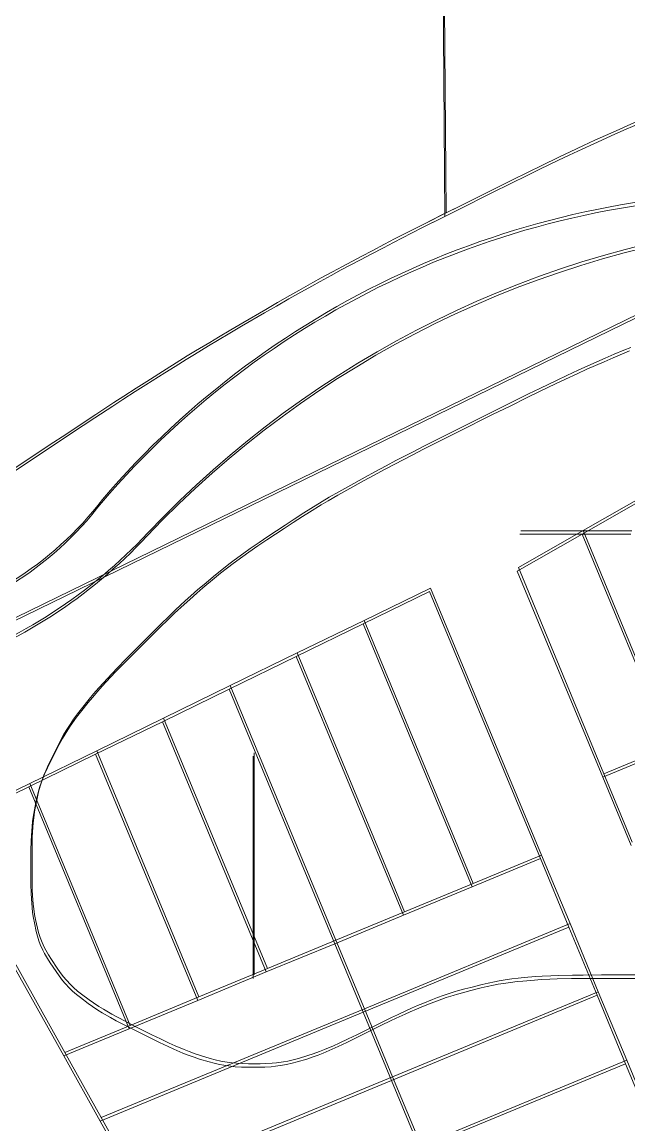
# Model space of a CAD drawing. Header units: metres. Extents: x -1097 to 1588, y -673 to 884.
# Drawn here: x 1365.4 to 1447.3, y 529.1 to 678.1 of the extents above; entities that cross this region are included whole.
import ezdxf

# ---------------------------------------------------------------- set-up
doc = ezdxf.new("R2010")
doc.units = ezdxf.units.M
for name, color, linetype, lineweight, plot in [('TERRENO', 188, 'Continuous', 0, False), ('TEXTO', 7, 'Continuous', 0, False), ('VISTA LEJOS', 7, 'Continuous', 0, False)]:
    doc.layers.add(name, color=color, linetype=linetype, lineweight=lineweight, plot=plot)

msp = doc.modelspace()

# ---------------------------------------------------------------- linework, layer by layer
at = {"layer": 'TERRENO'}
for points in [[(819.42, 306.08, 0.154146), (865.2, 354.78, -0.264746), (939.19, 409.4, 0.126184), (1009.14, 440.83, 0.023351), (1019.7, 446.19, -0.201499), (1077.44, 445.72, 0.274025), (1160, 467.77, -0.097633), (1218.3, 522.43, -0.025758), (1250.44, 542.74, -0.121791), (1294.23, 555.82, 0.223923), (1324.52, 579.81, -0.189715), (1348.57, 596.17, 0.18602), (1376.09, 613.18, -0.224698), (1469.12, 654.69, 0.185508), (1499.57, 666.61, -0.210652), (1535.21, 677.62)], [(1382.23, 608.66, -0.179751), (1467.66, 650.77, -28.293235)], [(1382.23, 608.66, -0.123504), (1354.26, 590.57, 0.131502), (1323.12, 568.14, -0.188932), (1285.87, 542.04, 0.140743), (1182.73, 483.93, -0.023934), (1147.6, 451.62, -0.172337), (1062.84, 434.74, 0.171156), (940.6, 391.64, -0.066047), (912.92, 375.38, -0.066047)]]:
    msp.add_lwpolyline(points, format="xyb", dxfattribs=at)
for points in [[(1456.58, 548.93), (1446.75, 548.93), (1443.47, 548.93), (1440.99, 548.91), (1439.53, 548.9), (1437.63, 548.85), (1436.61, 548.82), (1435.46, 548.76), (1434.56, 548.7), (1433, 548.57), (1432.2, 548.49), (1431.33, 548.39), (1430.7, 548.3), (1429.66, 548.13), (1429.03, 548.01), (1428.16, 547.82), (1427.36, 547.63), (1425.8, 547.24), (1425.01, 547.03), (1424.17, 546.8), (1423.58, 546.63), (1422.62, 546.32), (1422.06, 546.13), (1421.31, 545.86), (1420.63, 545.59), (1419.33, 545.07), (1418.62, 544.78), (1417.79, 544.42), (1417.1, 544.11), (1415.9, 543.55), (1415.1, 543.17), (1413.92, 542.6), (1412.75, 542.02), (1410.41, 540.85), (1409.24, 540.27), (1408.06, 539.71), (1407.26, 539.35), (1406.05, 538.83), (1405.37, 538.56), (1404.54, 538.26), (1403.83, 538.03), (1402.53, 537.64), (1401.85, 537.45), (1401.1, 537.28), (1400.53, 537.18), (1399.58, 537.05), (1398.99, 536.99), (1398.15, 536.95), (1397.36, 536.93), (1395.8, 536.93), (1395.01, 536.95), (1394.17, 536.99), (1393.57, 537.05), (1392.62, 537.18), (1392.06, 537.28), (1391.31, 537.45), (1390.63, 537.64), (1389.33, 538.03), (1388.62, 538.26), (1387.79, 538.56), (1387.1, 538.83), (1385.89, 539.35), (1385.1, 539.71), (1383.92, 540.27), (1382.75, 540.85), (1380.41, 542.02), (1379.25, 542.61), (1378.1, 543.21), (1377.34, 543.63), (1376.22, 544.28), (1375.6, 544.65), (1374.88, 545.13), (1374.3, 545.55), (1373.26, 546.32), (1372.73, 546.74), (1372.19, 547.22), (1371.8, 547.59), (1371.2, 548.24), (1370.84, 548.66), (1370.38, 549.26), (1369.97, 549.85), (1369.19, 551.02), (1368.81, 551.62), (1368.43, 552.27), (1368.19, 552.75), (1367.85, 553.52), (1367.66, 554), (1367.46, 554.65), (1367.31, 555.25), (1367.05, 556.42), (1366.92, 557.07), (1366.81, 557.84), (1366.74, 558.49), (1366.66, 559.66), (1366.62, 560.44), (1366.59, 561.6), (1366.58, 562.77), (1366.58, 565.1), (1366.59, 566.27), (1366.62, 567.45), (1366.66, 568.25), (1366.74, 569.46), (1366.81, 570.14), (1366.92, 570.98), (1367.05, 571.69), (1367.31, 572.98), (1367.46, 573.66), (1367.66, 574.41), (1367.85, 574.98), (1368.19, 575.93), (1368.43, 576.53), (1368.81, 577.36), (1369.19, 578.16), (1369.97, 579.71), (1370.38, 580.51), (1370.84, 581.34), (1371.2, 581.94), (1371.8, 582.89), (1372.19, 583.46), (1372.73, 584.21), (1373.26, 584.89), (1374.3, 586.18), (1374.88, 586.89), (1375.6, 587.73), (1376.22, 588.41), (1377.34, 589.62), (1378.1, 590.42), (1379.25, 591.6), (1380.41, 592.77), (1382.75, 595.1), (1383.93, 596.27), (1385.14, 597.45), (1385.97, 598.25), (1387.27, 599.46), (1388.02, 600.14), (1388.97, 600.98), (1389.8, 601.69), (1391.36, 602.98), (1392.19, 603.66), (1393.14, 604.41), (1393.89, 604.98), (1395.19, 605.93), (1396.02, 606.53), (1397.23, 607.36), (1398.41, 608.16), (1400.75, 609.71), (1401.96, 610.51), (1403.25, 611.35), (1404.2, 611.94), (1405.76, 612.89), (1406.71, 613.46), (1408, 614.21), (1409.21, 614.89), (1411.55, 616.18), (1412.84, 616.89), (1414.4, 617.73), (1415.69, 618.41), (1418.03, 619.62), (1419.58, 620.42), (1421.91, 621.6), (1424.25, 622.77), (1428.91, 625.1), (1431.25, 626.26), (1433.58, 627.42), (1435.13, 628.17), (1437.47, 629.3), (1438.76, 629.91), (1440.32, 630.63), (1441.61, 631.22), (1443.95, 632.25), (1445.16, 632.78), (1446.45, 633.33), (1447.4, 633.71)], [(1447.56, 608.94), (1446.94, 608.94), (1445.82, 608.94), (1445.06, 608.94), (1443.91, 608.94), (1442.75, 608.94), (1440.41, 608.94), (1439.26, 608.94), (1438.14, 608.94), (1437.42, 608.94), (1436.38, 608.94), (1435.83, 608.94), (1435.23, 608.94), (1434.77, 608.94), (1433.99, 608.94), (1433.62, 608.94), (1433.27, 608.94), (1433.07, 608.94), (1432.81, 608.94), (1432.7, 608.94), (1432.61, 608.94), (1432.58, 608.94), (1432.58, 608.94), (1432.61, 608.94), (1432.7, 608.94), (1432.81, 608.94), (1433.07, 608.94), (1433.27, 608.94), (1433.62, 608.94), (1433.99, 608.94), (1434.77, 608.94), (1435.23, 608.94), (1435.83, 608.94), (1436.38, 608.94), (1437.42, 608.94), (1438.14, 608.94), (1439.26, 608.94), (1440.41, 608.94), (1442.75, 608.94), (1443.91, 608.94), (1445.06, 608.94), (1445.82, 608.94), (1446.94, 608.94), (1447.56, 608.94)]]:
    msp.add_lwpolyline(points, dxfattribs=at)
msp.add_lwpolyline([(1396.58, 548.93), (1396.58, 548.93), (1396.58, 548.94), (1396.58, 548.97), (1396.58, 549.01), (1396.58, 549.1), (1396.58, 549.16), (1396.58, 549.28), (1396.58, 549.4), (1396.58, 549.66), (1396.58, 549.82), (1396.58, 550.02), (1396.58, 550.2), (1396.58, 550.55), (1396.58, 550.79), (1396.58, 551.16), (1396.58, 551.55), (1396.58, 552.32), (1396.58, 552.74), (1396.58, 553.2), (1396.58, 553.55), (1396.58, 554.16), (1396.58, 554.54), (1396.58, 555.09), (1396.58, 555.62), (1396.58, 556.65), (1396.58, 557.24), (1396.58, 557.96), (1396.58, 558.57), (1396.58, 559.7), (1396.58, 560.45), (1396.58, 561.61), (1396.58, 562.77), (1396.58, 565.1), (1396.58, 566.26), (1396.58, 567.41), (1396.58, 568.17), (1396.58, 569.3), (1396.58, 569.91), (1396.58, 570.63), (1396.58, 571.22), (1396.58, 572.25), (1396.58, 572.78), (1396.58, 573.33), (1396.58, 573.71), (1396.58, 574.32), (1396.58, 574.67), (1396.58, 575.13), (1396.58, 575.55), (1396.58, 576.32), (1396.58, 576.71), (1396.58, 577.08), (1396.58, 577.32), (1396.58, 577.67), (1396.58, 577.85), (1396.58, 578.05), (1396.58, 578.21), (1396.58, 578.46), (1396.58, 578.59), (1396.58, 578.7), (1396.58, 578.77), (1396.58, 578.86), (1396.58, 578.9), (1396.58, 578.93), (1396.58, 578.93), (1396.58, 578.93), (1396.58, 578.93), (1396.58, 578.9), (1396.58, 578.86), (1396.58, 578.77), (1396.58, 578.7), (1396.58, 578.59), (1396.58, 578.46), (1396.58, 578.21), (1396.58, 578.05), (1396.58, 577.85), (1396.58, 577.67), (1396.58, 577.32), (1396.58, 577.08), (1396.58, 576.71), (1396.58, 576.32), (1396.58, 575.55), (1396.58, 575.12), (1396.58, 574.63), (1396.58, 574.24), (1396.58, 573.55), (1396.58, 573.1), (1396.58, 572.44), (1396.58, 571.78), (1396.58, 570.49), (1396.58, 569.71), (1396.58, 568.67), (1396.58, 567.72), (1396.58, 565.91), (1396.58, 564.49), (1396.58, 562.04), (1396.58, 558.76), (1396.58, 548.93)], close=True, dxfattribs=at)
at = {"layer": 'TEXTO', "color": 141}
for points in [[(1364.25, 617.38), (1368.91, 620.49), (1371.25, 622.05), (1373.62, 623.61), (1375.21, 624.66), (1377.63, 626.25), (1378.99, 627.13), (1380.66, 628.21), (1382.08, 629.11), (1384.68, 630.76), (1386.04, 631.61), (1387.54, 632.55), (1388.67, 633.24), (1390.57, 634.39), (1391.76, 635.11), (1393.43, 636.09), (1395.02, 637.03), (1398.13, 638.84), (1399.73, 639.77), (1401.4, 640.73), (1402.59, 641.4), (1404.49, 642.47), (1405.62, 643.1), (1407.12, 643.91), (1408.48, 644.64), (1411.08, 646.03), (1412.5, 646.78), (1414.17, 647.65), (1415.53, 648.36), (1417.95, 649.6), (1419.54, 650.41), (1422.47, 651.88), (1422.05, 707.54)], [(1422.05, 707.54), (1422.47, 651.88), (1424.25, 652.77), (1428.91, 655.1), (1431.26, 656.27), (1433.66, 657.45), (1435.29, 658.25), (1437.79, 659.46), (1439.22, 660.14), (1441.01, 660.98), (1442.55, 661.69), (1445.41, 662.98), (1446.92, 663.67), (1448.62, 664.41)]]:
    msp.add_lwpolyline(points, dxfattribs=at)
at = {"layer": 'VISTA LEJOS'}
for points in [[(1364.4, 617.85), (1369.06, 620.96), (1371.41, 622.52), (1373.77, 624.08), (1375.36, 625.13), (1377.78, 626.72), (1379.14, 627.6), (1380.81, 628.68), (1382.23, 629.58), (1384.83, 631.23), (1386.19, 632.08), (1387.69, 633.02), (1388.82, 633.71), (1390.72, 634.86), (1391.91, 635.58), (1393.58, 636.56), (1395.18, 637.5), (1398.29, 639.31), (1399.88, 640.24), (1401.55, 641.2), (1402.74, 641.87), (1404.64, 642.94), (1405.77, 643.57), (1407.27, 644.38), (1408.63, 645.11), (1411.23, 646.5), (1412.65, 647.25), (1414.32, 648.12), (1415.68, 648.83), (1418.1, 650.07), (1419.69, 650.87), (1422.63, 652.35), (1422.2, 708.01)], [(1422.2, 708.01), (1422.63, 652.35), (1424.4, 653.24), (1429.06, 655.57), (1431.42, 656.74), (1433.81, 657.92), (1435.44, 658.72), (1437.94, 659.93), (1439.37, 660.61), (1441.16, 661.45), (1442.71, 662.16), (1445.56, 663.45), (1447.07, 664.14), (1448.77, 664.88)], [(1364.25, 617.38), (1368.91, 620.49), (1371.25, 622.05), (1373.62, 623.61), (1375.21, 624.66), (1377.63, 626.25), (1378.99, 627.13), (1380.66, 628.21), (1382.08, 629.11), (1384.68, 630.76), (1386.04, 631.61), (1387.54, 632.55), (1388.67, 633.24), (1390.57, 634.39), (1391.76, 635.11), (1393.43, 636.09), (1395.02, 637.03), (1398.13, 638.84), (1399.73, 639.77), (1401.4, 640.73), (1402.59, 641.4), (1404.49, 642.47), (1405.62, 643.1), (1407.12, 643.91), (1408.48, 644.64), (1411.08, 646.03), (1412.5, 646.78), (1414.17, 647.65), (1415.53, 648.36), (1417.95, 649.6), (1419.54, 650.41), (1422.47, 651.88), (1422.05, 707.54)], [(1422.05, 707.54), (1422.47, 651.88), (1424.25, 652.77), (1428.91, 655.1), (1431.26, 656.27), (1433.66, 657.45), (1435.29, 658.25), (1437.79, 659.46), (1439.22, 660.14), (1441.01, 660.98), (1442.55, 661.69), (1445.41, 662.98), (1446.92, 663.67), (1448.62, 664.41)], [(1528.87, 677.51), (1344.31, 587.44)], [(1529.02, 677.98), (1344.46, 587.91)], [(1364.4, 617.85), (1369.06, 620.96), (1371.41, 622.52), (1373.77, 624.08), (1375.36, 625.13), (1377.78, 626.72), (1379.14, 627.6), (1380.81, 628.68), (1382.23, 629.58), (1384.83, 631.23), (1386.19, 632.08), (1387.69, 633.02), (1388.82, 633.71), (1390.72, 634.86), (1391.91, 635.58), (1393.58, 636.56), (1395.18, 637.5), (1398.29, 639.31), (1399.88, 640.24), (1401.55, 641.2), (1402.74, 641.87), (1404.64, 642.94), (1405.77, 643.57), (1407.27, 644.38), (1408.63, 645.11), (1411.23, 646.5), (1412.65, 647.25), (1414.32, 648.12), (1415.68, 648.83), (1418.1, 650.07), (1419.69, 650.87), (1422.06, 652.07), (1424.4, 653.24), (1429.06, 655.57), (1431.42, 656.74), (1433.81, 657.92), (1435.44, 658.72), (1437.94, 659.93), (1439.37, 660.61), (1441.16, 661.45), (1442.71, 662.16), (1445.56, 663.45), (1447.07, 664.14), (1448.77, 664.88)], [(1364.25, 617.38), (1368.91, 620.49), (1371.25, 622.05), (1373.62, 623.61), (1375.21, 624.66), (1377.63, 626.25), (1378.99, 627.13), (1380.66, 628.21), (1382.08, 629.11), (1384.68, 630.76), (1386.04, 631.61), (1387.54, 632.55), (1388.67, 633.24), (1390.57, 634.39), (1391.76, 635.11), (1393.43, 636.09), (1395.02, 637.03), (1398.13, 638.84), (1399.73, 639.77), (1401.4, 640.73), (1402.59, 641.4), (1404.49, 642.47), (1405.62, 643.1), (1407.12, 643.91), (1408.48, 644.64), (1411.08, 646.03), (1412.5, 646.78), (1414.17, 647.65), (1415.53, 648.36), (1417.95, 649.6), (1419.54, 650.41), (1421.9, 651.6), (1424.25, 652.77), (1428.91, 655.1), (1431.26, 656.27), (1433.66, 657.45), (1435.29, 658.25), (1437.79, 659.46), (1439.22, 660.14), (1441.01, 660.98), (1442.55, 661.69), (1445.41, 662.98), (1446.92, 663.67), (1448.62, 664.41)], [(1364.25, 617.38), (1368.91, 620.49), (1371.25, 622.05), (1373.62, 623.61), (1375.21, 624.66), (1377.63, 626.25), (1378.99, 627.13), (1380.66, 628.21), (1382.08, 629.11), (1384.68, 630.76), (1386.04, 631.61), (1387.54, 632.55), (1388.67, 633.24), (1390.57, 634.39), (1391.76, 635.11), (1393.43, 636.09), (1395.02, 637.03), (1398.13, 638.84), (1399.73, 639.77), (1401.4, 640.73), (1402.59, 641.4), (1404.49, 642.47), (1405.62, 643.1), (1407.12, 643.91), (1408.48, 644.64), (1411.08, 646.03), (1412.5, 646.78), (1414.17, 647.65), (1415.53, 648.36), (1417.95, 649.6), (1419.54, 650.41), (1421.9, 651.6), (1424.25, 652.77), (1428.91, 655.1), (1431.26, 656.27), (1433.66, 657.45), (1435.29, 658.25), (1437.79, 659.46), (1439.22, 660.14), (1441.01, 660.98), (1442.55, 661.69), (1445.41, 662.98), (1446.92, 663.67), (1448.62, 664.41)], [(1456.58, 548.93), (1446.75, 548.93), (1443.47, 548.93), (1440.99, 548.91), (1439.53, 548.9), (1437.63, 548.85), (1436.61, 548.82), (1435.46, 548.76), (1434.56, 548.7), (1433, 548.57), (1432.2, 548.49), (1431.33, 548.39), (1430.7, 548.3), (1429.66, 548.13), (1429.03, 548.01), (1428.16, 547.82), (1427.36, 547.63), (1425.8, 547.24), (1425.01, 547.03), (1424.17, 546.8), (1423.58, 546.63), (1422.62, 546.32), (1422.06, 546.13), (1421.31, 545.86), (1420.63, 545.59), (1419.33, 545.07), (1418.62, 544.78), (1417.79, 544.42), (1417.1, 544.11), (1415.9, 543.55), (1415.1, 543.17), (1413.92, 542.6), (1412.75, 542.02), (1410.41, 540.85), (1409.24, 540.27), (1408.06, 539.71), (1407.26, 539.35), (1406.05, 538.83), (1405.37, 538.56), (1404.54, 538.26), (1403.83, 538.03), (1402.53, 537.64), (1401.85, 537.45), (1401.1, 537.28), (1400.53, 537.18), (1399.58, 537.05), (1398.99, 536.99), (1398.15, 536.95), (1397.36, 536.93), (1395.8, 536.93), (1395.01, 536.95), (1394.17, 536.99), (1393.57, 537.05), (1392.62, 537.18), (1392.06, 537.28), (1391.31, 537.45), (1390.63, 537.64), (1389.33, 538.03), (1388.62, 538.26), (1387.79, 538.56), (1387.1, 538.83), (1385.89, 539.35), (1385.1, 539.71), (1383.92, 540.27), (1382.75, 540.85), (1380.41, 542.02), (1379.25, 542.61), (1378.1, 543.21), (1377.34, 543.63), (1376.22, 544.28), (1375.6, 544.65), (1374.88, 545.13), (1374.3, 545.55), (1373.26, 546.32), (1372.73, 546.74), (1372.19, 547.22), (1371.8, 547.59), (1371.2, 548.24), (1370.84, 548.66), (1370.38, 549.26), (1369.97, 549.85), (1369.19, 551.02), (1368.81, 551.62), (1368.43, 552.27), (1368.19, 552.75), (1367.85, 553.52), (1367.66, 554), (1367.46, 554.65), (1367.31, 555.25), (1367.05, 556.42), (1366.92, 557.07), (1366.81, 557.84), (1366.74, 558.49), (1366.66, 559.66), (1366.62, 560.44), (1366.59, 561.6), (1366.58, 562.77), (1366.58, 565.1), (1366.59, 566.27), (1366.62, 567.45), (1366.66, 568.25), (1366.74, 569.46), (1366.81, 570.14), (1366.92, 570.98), (1367.05, 571.69), (1367.31, 572.98), (1367.46, 573.66), (1367.66, 574.41), (1367.85, 574.98), (1368.19, 575.93), (1368.43, 576.53), (1368.81, 577.36), (1369.19, 578.16), (1369.97, 579.71), (1370.38, 580.51), (1370.84, 581.34), (1371.2, 581.94), (1371.8, 582.89), (1372.19, 583.46), (1372.73, 584.21), (1373.26, 584.89), (1374.3, 586.18), (1374.88, 586.89), (1375.6, 587.73), (1376.22, 588.41), (1377.34, 589.62), (1378.1, 590.42), (1379.25, 591.6), (1380.41, 592.77), (1382.75, 595.1), (1383.93, 596.27), (1385.14, 597.45), (1385.97, 598.25), (1387.27, 599.46), (1388.02, 600.14), (1388.97, 600.98), (1389.8, 601.69), (1391.36, 602.98), (1392.19, 603.66), (1393.14, 604.41), (1393.89, 604.98), (1395.19, 605.93), (1396.02, 606.53), (1397.23, 607.36), (1398.41, 608.16), (1400.75, 609.71), (1401.96, 610.51), (1403.25, 611.35), (1404.2, 611.94), (1405.76, 612.89), (1406.71, 613.46), (1408, 614.21), (1409.21, 614.89), (1411.55, 616.18), (1412.84, 616.89), (1414.4, 617.73), (1415.69, 618.41), (1418.03, 619.62), (1419.58, 620.42), (1421.91, 621.6), (1424.25, 622.77), (1428.91, 625.1), (1431.25, 626.26), (1433.58, 627.42), (1435.13, 628.17), (1437.47, 629.3), (1438.76, 629.91), (1440.32, 630.63), (1441.61, 631.22), (1443.95, 632.25), (1445.16, 632.78), (1446.45, 633.33), (1447.4, 633.71)], [(1456.73, 549.4), (1446.9, 549.4), (1443.62, 549.4), (1441.14, 549.38), (1439.68, 549.37), (1437.78, 549.32), (1436.76, 549.29), (1435.61, 549.23), (1434.71, 549.17), (1433.15, 549.04), (1432.35, 548.96), (1431.48, 548.86), (1430.85, 548.77), (1429.81, 548.6), (1429.18, 548.48), (1428.31, 548.29), (1427.51, 548.1), (1425.95, 547.71), (1425.16, 547.5), (1424.32, 547.27), (1423.73, 547.09), (1422.78, 546.79), (1422.21, 546.6), (1421.46, 546.33), (1420.78, 546.06), (1419.48, 545.54), (1418.77, 545.25), (1417.94, 544.89), (1417.26, 544.58), (1416.05, 544.02), (1415.25, 543.64), (1414.07, 543.07), (1412.9, 542.49), (1410.56, 541.32), (1409.39, 540.74), (1408.21, 540.18), (1407.42, 539.82), (1406.21, 539.3), (1405.52, 539.03), (1404.69, 538.73), (1403.98, 538.5), (1402.68, 538.11), (1402, 537.92), (1401.25, 537.75), (1400.69, 537.65), (1399.74, 537.52), (1399.14, 537.46), (1398.3, 537.42), (1397.51, 537.4), (1395.95, 537.4), (1395.16, 537.42), (1394.32, 537.46), (1393.73, 537.52), (1392.78, 537.65), (1392.21, 537.75), (1391.46, 537.92), (1390.78, 538.11), (1389.48, 538.5), (1388.77, 538.73), (1387.94, 539.03), (1387.25, 539.3), (1386.05, 539.82), (1385.25, 540.18), (1384.07, 540.74), (1382.9, 541.32), (1380.56, 542.49), (1379.4, 543.08), (1378.25, 543.68), (1377.49, 544.1), (1376.37, 544.75), (1375.75, 545.12), (1375.03, 545.6), (1374.45, 546.01), (1373.41, 546.79), (1372.88, 547.21), (1372.34, 547.69), (1371.95, 548.06), (1371.35, 548.71), (1370.99, 549.13), (1370.53, 549.73), (1370.12, 550.32), (1369.34, 551.49), (1368.96, 552.09), (1368.58, 552.74), (1368.34, 553.22), (1368, 553.99), (1367.81, 554.47), (1367.61, 555.12), (1367.46, 555.72), (1367.2, 556.89), (1367.08, 557.54), (1366.96, 558.31), (1366.89, 558.96), (1366.81, 560.13), (1366.77, 560.9), (1366.74, 562.07), (1366.73, 563.24), (1366.73, 565.57), (1366.74, 566.74), (1366.77, 567.92), (1366.81, 568.72), (1366.89, 569.93), (1366.96, 570.61), (1367.08, 571.45), (1367.2, 572.16), (1367.46, 573.45), (1367.61, 574.13), (1367.81, 574.88), (1368, 575.45), (1368.34, 576.4), (1368.58, 576.99), (1368.96, 577.83), (1369.34, 578.63), (1370.12, 580.18), (1370.53, 580.98), (1370.99, 581.81), (1371.35, 582.41), (1371.95, 583.36), (1372.34, 583.93), (1372.88, 584.67), (1373.41, 585.36), (1374.45, 586.65), (1375.03, 587.36), (1375.75, 588.2), (1376.37, 588.88), (1377.49, 590.09), (1378.25, 590.89), (1379.4, 592.07), (1380.56, 593.24), (1382.9, 595.57), (1384.08, 596.74), (1385.29, 597.92), (1386.12, 598.72), (1387.42, 599.93), (1388.17, 600.61), (1389.12, 601.45), (1389.95, 602.16), (1391.51, 603.45), (1392.34, 604.13), (1393.29, 604.88), (1394.04, 605.45), (1395.34, 606.4), (1396.17, 607), (1397.38, 607.83), (1398.56, 608.63), (1400.9, 610.18), (1402.11, 610.98), (1403.4, 611.81), (1404.35, 612.41), (1405.91, 613.36), (1406.86, 613.93), (1408.15, 614.68), (1409.36, 615.36), (1411.7, 616.65), (1412.99, 617.36), (1414.55, 618.2), (1415.84, 618.88), (1418.18, 620.09), (1419.73, 620.89), (1422.07, 622.07), (1424.4, 623.24), (1429.06, 625.57), (1431.4, 626.73), (1433.73, 627.89), (1435.28, 628.64), (1437.62, 629.77), (1438.91, 630.38), (1440.47, 631.1), (1441.76, 631.69), (1444.1, 632.72), (1445.31, 633.25), (1446.6, 633.8), (1447.55, 634.18)], [(1440.98, 608.95), (1449.73, 613.95)], [(1441.13, 609.42), (1449.88, 614.42)], [(1432.23, 603.95), (1440.98, 608.95)], [(1432.38, 604.42), (1441.13, 609.42)], [(1447.56, 608.94), (1446.94, 608.94), (1445.82, 608.94), (1445.06, 608.94), (1443.91, 608.94), (1442.75, 608.94), (1440.41, 608.94), (1439.26, 608.94), (1438.14, 608.94), (1437.42, 608.94), (1436.38, 608.94), (1435.83, 608.94), (1435.23, 608.94), (1434.77, 608.94), (1433.99, 608.94), (1433.62, 608.94), (1433.27, 608.94), (1433.07, 608.94), (1432.81, 608.94), (1432.7, 608.94), (1432.61, 608.94), (1432.58, 608.94), (1432.58, 608.94), (1432.61, 608.94), (1432.7, 608.94), (1432.81, 608.94), (1433.07, 608.94), (1433.27, 608.94), (1433.62, 608.94), (1433.99, 608.94), (1434.77, 608.94), (1435.23, 608.94), (1435.83, 608.94), (1436.38, 608.94), (1437.42, 608.94), (1438.14, 608.94), (1439.26, 608.94), (1440.41, 608.94), (1442.75, 608.94), (1443.91, 608.94), (1445.06, 608.94), (1445.82, 608.94), (1446.94, 608.94), (1447.56, 608.94)], [(1447.71, 609.41), (1447.09, 609.41), (1445.97, 609.41), (1445.21, 609.41), (1444.06, 609.41), (1442.9, 609.41), (1440.56, 609.41), (1439.41, 609.41), (1438.29, 609.41), (1437.57, 609.41), (1436.53, 609.41), (1435.99, 609.41), (1435.38, 609.41), (1434.92, 609.41), (1434.14, 609.41), (1433.77, 609.41), (1433.42, 609.41), (1433.22, 609.41), (1432.96, 609.41), (1432.85, 609.41), (1432.76, 609.41), (1432.73, 609.41), (1432.73, 609.41), (1432.76, 609.41), (1432.85, 609.41), (1432.96, 609.41), (1433.22, 609.41), (1433.42, 609.41), (1433.77, 609.41), (1434.14, 609.41), (1434.92, 609.41), (1435.38, 609.41), (1435.99, 609.41), (1436.53, 609.41), (1437.57, 609.41), (1438.29, 609.41), (1439.41, 609.41), (1440.56, 609.41), (1442.9, 609.41), (1444.06, 609.41), (1445.21, 609.41), (1445.97, 609.41), (1447.09, 609.41), (1447.71, 609.41)], [(1440.98, 608.95), (1453.01, 579.92)], [(1453.01, 579.92), (1440.98, 608.95)], [(1441.13, 609.42), (1453.16, 580.39)], [(1453.16, 580.39), (1441.13, 609.42)], [(1443.76, 576.11), (1432.23, 603.95)], [(1443.91, 576.58), (1432.38, 604.42)], [(1411.41, 596.83), (1420.38, 601.2)], [(1411.57, 597.29), (1420.53, 601.67)], [(1420.38, 601.2), (1435.35, 565.11)], [(1420.53, 601.67), (1435.5, 565.58)], [(1402.38, 592.42), (1411.41, 596.83)], [(1402.53, 592.89), (1411.57, 597.29)], [(1411.41, 596.83), (1426.13, 561.29)], [(1426.13, 561.29), (1411.41, 596.83)], [(1411.41, 596.83), (1411.41, 596.83)], [(1411.57, 597.29), (1426.28, 561.76)], [(1426.28, 561.76), (1411.57, 597.29)], [(1411.57, 597.29), (1411.57, 597.29)], [(1393.35, 588.01), (1402.38, 592.42)], [(1393.5, 588.48), (1402.53, 592.89)], [(1402.38, 592.42), (1416.88, 557.45)], [(1416.88, 557.45), (1402.38, 592.42)], [(1402.38, 592.42), (1402.38, 592.42)], [(1402.53, 592.89), (1417.03, 557.92)], [(1417.03, 557.92), (1402.53, 592.89)], [(1402.53, 592.89), (1402.53, 592.89)], [(1384.35, 583.61), (1393.35, 588.01)], [(1384.5, 584.08), (1393.5, 588.48)], [(1393.35, 588.01), (1407.6, 553.61)], [(1407.6, 553.61), (1393.35, 588.01)], [(1393.35, 588.01), (1393.35, 588.01)], [(1393.5, 588.48), (1407.75, 554.08)], [(1407.75, 554.08), (1393.5, 588.48)], [(1393.5, 588.48), (1393.5, 588.48)], [(1375.32, 579.2), (1384.35, 583.61)], [(1375.47, 579.67), (1384.5, 584.08)], [(1384.35, 583.61), (1398.35, 549.79)], [(1398.35, 549.79), (1384.35, 583.61)], [(1384.5, 584.08), (1398.5, 550.26)], [(1398.5, 550.26), (1384.5, 584.08)], [(1443.76, 576.11), (1453.01, 579.92)], [(1453.01, 579.92), (1443.76, 576.11)], [(1443.91, 576.58), (1453.16, 580.39)], [(1453.16, 580.39), (1443.91, 576.58)], [(1366.29, 574.79), (1375.32, 579.2)], [(1366.44, 575.26), (1375.47, 579.67)], [(1375.32, 579.2), (1389.1, 545.95)], [(1389.1, 545.95), (1375.32, 579.2)], [(1375.47, 579.67), (1389.25, 546.42)], [(1389.25, 546.42), (1375.47, 579.67)], [(1354.19, 569.29), (1366.44, 575.26)], [(1366.44, 575.26), (1380, 542.58)], [(1380, 542.58), (1366.44, 575.26)], [(1447.6, 566.86), (1443.76, 576.11)], [(1443.76, 576.11), (1443.76, 576.11)], [(1447.75, 567.33), (1443.91, 576.58)], [(1443.91, 576.58), (1443.91, 576.58)], [(1354.04, 568.83), (1366.29, 574.79)], [(1366.29, 574.79), (1379.85, 542.11)], [(1379.85, 542.11), (1366.29, 574.79)], [(1371.16, 538.92), (1354.19, 569.29)], [(1371.01, 538.45), (1354.04, 568.83)], [(1426.13, 561.29), (1435.35, 565.11)], [(1435.35, 565.11), (1426.13, 561.29)], [(1426.28, 561.76), (1435.5, 565.58)], [(1435.5, 565.58), (1426.28, 561.76)], [(1435.35, 565.11), (1439.19, 555.86)], [(1435.5, 565.58), (1439.35, 556.33)], [(1416.88, 557.45), (1426.13, 561.29)], [(1426.13, 561.29), (1416.88, 557.45)], [(1417.03, 557.92), (1426.28, 561.76)], [(1426.28, 561.76), (1417.03, 557.92)], [(1407.6, 553.61), (1416.88, 557.45)], [(1416.88, 557.45), (1407.6, 553.61)], [(1407.75, 554.08), (1417.03, 557.92)], [(1417.03, 557.92), (1407.75, 554.08)], [(1411.44, 544.36), (1439.19, 555.86)], [(1439.19, 555.86), (1411.44, 544.36)], [(1411.6, 544.83), (1439.35, 556.33)], [(1439.35, 556.33), (1411.6, 544.83)], [(1439.19, 555.86), (1443.01, 546.64)], [(1439.35, 556.33), (1443.16, 547.11)], [(1398.35, 549.79), (1407.6, 553.61)], [(1407.6, 553.61), (1398.35, 549.79)], [(1398.5, 550.26), (1407.75, 554.08)], [(1407.75, 554.08), (1398.5, 550.26)], [(1407.6, 553.61), (1411.44, 544.36)], [(1411.44, 544.36), (1407.6, 553.61)], [(1407.75, 554.08), (1411.6, 544.83)], [(1411.6, 544.83), (1407.75, 554.08)], [(1389.25, 546.42), (1398.5, 550.26)], [(1398.5, 550.26), (1389.25, 546.42)], [(1398.5, 550.26), (1398.5, 550.26)], [(1389.1, 545.95), (1398.35, 549.79)], [(1398.35, 549.79), (1389.1, 545.95)], [(1398.35, 549.79), (1398.35, 549.79)], [(1415.41, 535.61), (1443.16, 547.11)], [(1443.16, 547.11), (1415.41, 535.61)], [(1443.16, 547.11), (1447, 537.86)], [(1379.85, 542.11), (1389.1, 545.95)], [(1389.1, 545.95), (1379.85, 542.11)], [(1380, 542.58), (1389.25, 546.42)], [(1389.25, 546.42), (1380, 542.58)], [(1389.1, 545.95), (1389.1, 545.95)], [(1389.25, 546.42), (1389.25, 546.42)], [(1415.26, 535.14), (1443.01, 546.64)], [(1443.01, 546.64), (1415.26, 535.14)], [(1443.01, 546.64), (1446.85, 537.39)], [(1375.91, 529.64), (1411.44, 544.36)], [(1411.44, 544.36), (1375.91, 529.64)], [(1376.07, 530.11), (1411.6, 544.83)], [(1411.6, 544.83), (1376.07, 530.11)], [(1411.44, 544.36), (1415.26, 535.14)], [(1415.26, 535.14), (1411.44, 544.36)], [(1411.44, 544.36), (1411.44, 544.36)], [(1411.6, 544.83), (1415.41, 535.61)], [(1415.41, 535.61), (1411.6, 544.83)], [(1411.6, 544.83), (1411.6, 544.83)], [(1371.16, 538.92), (1380, 542.58)], [(1380, 542.58), (1371.16, 538.92)], [(1380, 542.58), (1380, 542.58)], [(1371.01, 538.45), (1379.85, 542.11)], [(1379.85, 542.11), (1371.01, 538.45)], [(1379.85, 542.11), (1379.85, 542.11)], [(1375.91, 529.64), (1371.01, 538.45)], [(1371.01, 538.45), (1371.01, 538.45)], [(1376.07, 530.11), (1371.16, 538.92)], [(1371.16, 538.92), (1371.16, 538.92)], [(1419.1, 525.89), (1446.85, 537.39)], [(1446.85, 537.39), (1419.1, 525.89)], [(1419.25, 526.36), (1447, 537.86)], [(1447, 537.86), (1419.25, 526.36)], [(1446.85, 537.39), (1450.69, 528.14)], [(1447, 537.86), (1450.85, 528.61)], [(1380.82, 520.86), (1415.26, 535.14)], [(1415.26, 535.14), (1380.82, 520.86)], [(1380.97, 521.33), (1415.41, 535.61)], [(1415.41, 535.61), (1380.97, 521.33)], [(1415.26, 535.14), (1419.1, 525.89)], [(1419.1, 525.89), (1415.26, 535.14)], [(1415.41, 535.61), (1419.25, 526.36)], [(1419.25, 526.36), (1415.41, 535.61)], [(1380.82, 520.86), (1375.91, 529.64)], [(1375.91, 529.64), (1375.91, 529.64)], [(1380.97, 521.33), (1376.07, 530.11)], [(1376.07, 530.11), (1376.07, 530.11)]]:
    msp.add_lwpolyline(points, dxfattribs=at)
for points in [[(820.57, 307.12, 0.15149), (865.35, 355.25, -0.264746), (939.34, 409.87, 0.126184), (1009.29, 441.3, 0.023351), (1019.85, 446.66, -0.201499), (1077.59, 446.19, 0.274025), (1160.15, 468.24, -0.097633), (1218.45, 522.89, -0.025758), (1250.59, 543.21, -0.121791), (1294.38, 556.29, 0.223923), (1324.67, 580.28, -0.189715), (1348.73, 596.64, 0.18602), (1376.24, 613.65, -0.224698), (1469.27, 655.16, 0.185508), (1499.72, 667.08, -0.210652), (1535.36, 678.09)], [(820.42, 306.65, 0.15149), (865.2, 354.78, -0.264746), (939.19, 409.4, 0.126184), (1009.14, 440.83, 0.023351), (1019.7, 446.19, -0.201499), (1077.44, 445.72, 0.274025), (1160, 467.77, -0.097633), (1218.3, 522.43, -0.025758), (1250.44, 542.74, -0.121791), (1294.23, 555.82, 0.223923), (1324.52, 579.81, -0.189715), (1348.57, 596.17, 0.18602), (1376.09, 613.18, -0.224698), (1469.12, 654.69, 0.185508), (1499.57, 666.61, -0.210652), (1535.21, 677.62)], [(1382.38, 609.13, -0.179751), (1467.81, 651.24, -28.293235)], [(1382.23, 608.66, -0.179751), (1467.66, 650.77, -28.293235)], [(1382.23, 608.66, -0.123504), (1354.26, 590.57, 0.131502), (1323.12, 568.14, -0.188932), (1285.87, 542.04, 0.140743), (1182.73, 483.93, -0.023934), (1147.6, 451.62, -0.172337), (1062.84, 434.74, 0.122933), (972.63, 412.39, 0.109252)], [(1382.38, 609.13, -0.123504), (1354.41, 591.03, 0.131502), (1323.27, 568.61, -0.188932), (1286.02, 542.51, 0.140743), (1182.88, 484.4, -0.023934), (1147.75, 452.09, -0.172337), (1062.99, 435.21, 0.122933), (972.78, 412.86, 0.109252)]]:
    msp.add_lwpolyline(points, format="xyb", dxfattribs=at)
for points in [[(1396.58, 548.93), (1396.58, 548.93), (1396.58, 548.94), (1396.58, 548.97), (1396.58, 549.01), (1396.58, 549.1), (1396.58, 549.16), (1396.58, 549.28), (1396.58, 549.4), (1396.58, 549.66), (1396.58, 549.82), (1396.58, 550.02), (1396.58, 550.2), (1396.58, 550.55), (1396.58, 550.79), (1396.58, 551.16), (1396.58, 551.55), (1396.58, 552.32), (1396.58, 552.74), (1396.58, 553.2), (1396.58, 553.55), (1396.58, 554.16), (1396.58, 554.54), (1396.58, 555.09), (1396.58, 555.62), (1396.58, 556.65), (1396.58, 557.24), (1396.58, 557.96), (1396.58, 558.57), (1396.58, 559.7), (1396.58, 560.45), (1396.58, 561.61), (1396.58, 562.77), (1396.58, 565.1), (1396.58, 566.26), (1396.58, 567.41), (1396.58, 568.17), (1396.58, 569.3), (1396.58, 569.91), (1396.58, 570.63), (1396.58, 571.22), (1396.58, 572.25), (1396.58, 572.78), (1396.58, 573.33), (1396.58, 573.71), (1396.58, 574.32), (1396.58, 574.67), (1396.58, 575.13), (1396.58, 575.55), (1396.58, 576.32), (1396.58, 576.71), (1396.58, 577.08), (1396.58, 577.32), (1396.58, 577.67), (1396.58, 577.85), (1396.58, 578.05), (1396.58, 578.21), (1396.58, 578.46), (1396.58, 578.59), (1396.58, 578.7), (1396.58, 578.77), (1396.58, 578.86), (1396.58, 578.9), (1396.58, 578.93), (1396.58, 578.93), (1396.58, 578.93), (1396.58, 578.93), (1396.58, 578.9), (1396.58, 578.86), (1396.58, 578.77), (1396.58, 578.7), (1396.58, 578.59), (1396.58, 578.46), (1396.58, 578.21), (1396.58, 578.05), (1396.58, 577.85), (1396.58, 577.67), (1396.58, 577.32), (1396.58, 577.08), (1396.58, 576.71), (1396.58, 576.32), (1396.58, 575.55), (1396.58, 575.12), (1396.58, 574.63), (1396.58, 574.24), (1396.58, 573.55), (1396.58, 573.1), (1396.58, 572.44), (1396.58, 571.78), (1396.58, 570.49), (1396.58, 569.71), (1396.58, 568.67), (1396.58, 567.72), (1396.58, 565.91), (1396.58, 564.49), (1396.58, 562.04), (1396.58, 558.76), (1396.58, 548.93)], [(1396.73, 549.4), (1396.73, 549.4), (1396.73, 549.41), (1396.73, 549.44), (1396.73, 549.48), (1396.73, 549.57), (1396.73, 549.63), (1396.73, 549.75), (1396.73, 549.87), (1396.73, 550.13), (1396.73, 550.29), (1396.73, 550.49), (1396.73, 550.67), (1396.73, 551.02), (1396.73, 551.26), (1396.73, 551.63), (1396.73, 552.02), (1396.73, 552.79), (1396.73, 553.21), (1396.73, 553.67), (1396.73, 554.02), (1396.73, 554.63), (1396.73, 555.01), (1396.73, 555.56), (1396.73, 556.09), (1396.73, 557.12), (1396.73, 557.71), (1396.73, 558.43), (1396.73, 559.04), (1396.73, 560.17), (1396.73, 560.92), (1396.73, 562.08), (1396.73, 563.24), (1396.73, 565.57), (1396.73, 566.73), (1396.73, 567.88), (1396.73, 568.64), (1396.73, 569.77), (1396.73, 570.38), (1396.73, 571.1), (1396.73, 571.69), (1396.73, 572.72), (1396.73, 573.25), (1396.73, 573.8), (1396.73, 574.18), (1396.73, 574.79), (1396.73, 575.14), (1396.73, 575.6), (1396.73, 576.02), (1396.73, 576.79), (1396.73, 577.18), (1396.73, 577.55), (1396.73, 577.79), (1396.73, 578.14), (1396.73, 578.32), (1396.73, 578.52), (1396.73, 578.67), (1396.73, 578.93), (1396.73, 579.06), (1396.73, 579.17), (1396.73, 579.24), (1396.73, 579.33), (1396.73, 579.37), (1396.73, 579.39), (1396.73, 579.4), (1396.73, 579.4), (1396.73, 579.39), (1396.73, 579.37), (1396.73, 579.33), (1396.73, 579.24), (1396.73, 579.17), (1396.73, 579.06), (1396.73, 578.93), (1396.73, 578.67), (1396.73, 578.52), (1396.73, 578.32), (1396.73, 578.14), (1396.73, 577.79), (1396.73, 577.55), (1396.73, 577.18), (1396.73, 576.79), (1396.73, 576.02), (1396.73, 575.59), (1396.73, 575.1), (1396.73, 574.71), (1396.73, 574.02), (1396.73, 573.57), (1396.73, 572.91), (1396.73, 572.25), (1396.73, 570.96), (1396.73, 570.18), (1396.73, 569.14), (1396.73, 568.19), (1396.73, 566.38), (1396.73, 564.96), (1396.73, 562.51), (1396.73, 559.23), (1396.73, 549.4)]]:
    msp.add_lwpolyline(points, close=True, dxfattribs=at)

doc.saveas('drawing.dxf')
